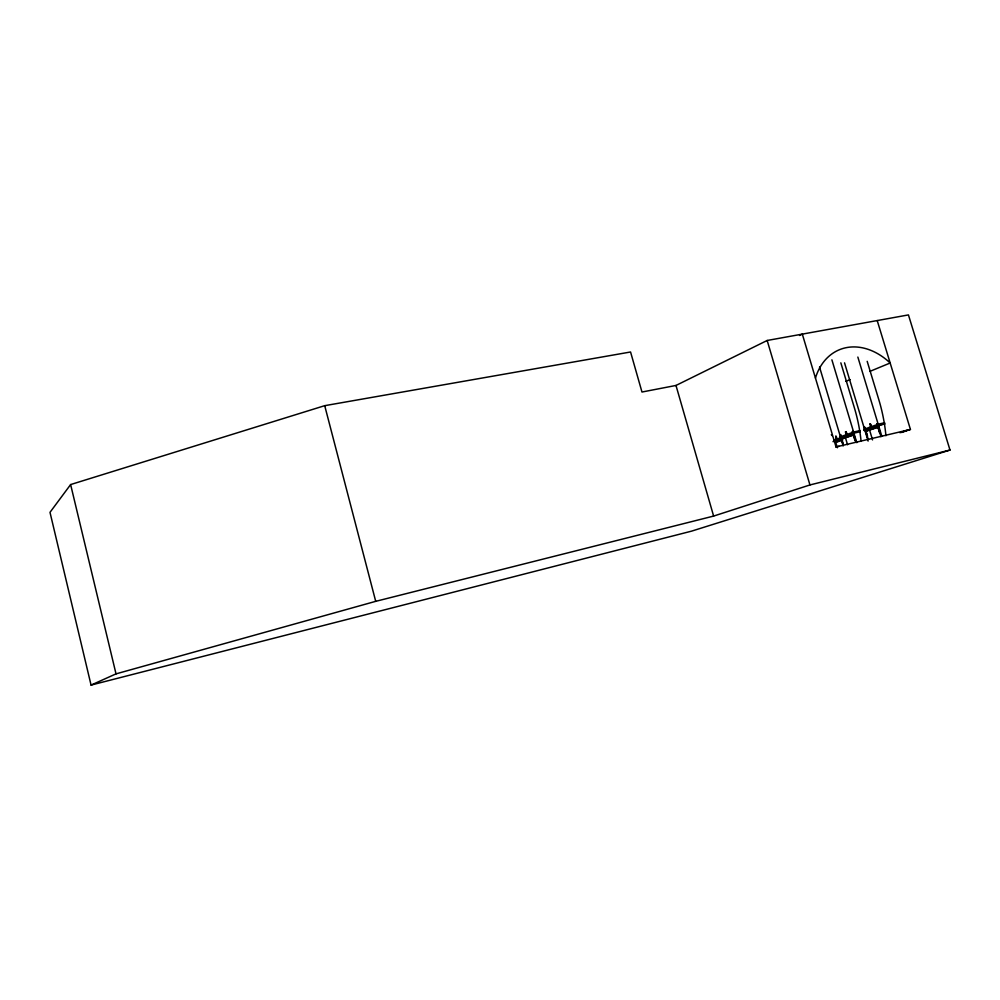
<?xml version="1.0" encoding="UTF-8"?>
<svg xmlns="http://www.w3.org/2000/svg" width="1000" height="1000" viewBox="0 0 1000 1000"><rect width="100%" height="100%" fill="white"/><g stroke="black" fill="none" stroke-linecap="round" stroke-linejoin="round"><path stroke-width="1.5" d="M70.625 484.562L50 512.337L91.062 685.088L691.587 531.138L950 450.037L908.438 314.913L767.175 340.475L675.987 385.45L641.975 392.025L630.562 351.987L324.712 405.675L70.625 484.562L116.013 673.875L91.062 685.088M799.513 335.462L802.312 334.113L836.038 446.938L910.438 429.45L877.212 320.562M845.75 381.4L850.05 379.613M870.1 371.3L890.163 363A64.887 48.75 67.5 0 0 815.45 378.075M845.537 431.775L846.1 434.787L845.537 431.775L847.225 434.4L846.087 431.6M835.725 436.375L836.263 439.312L835.875 436.337M842.95 444.038L840.487 434.637L841.963 438.85L853.475 434.725L852.513 431.525L855.275 440.688M870.225 423.837L871.538 426.625L870.387 423.8M852.312 431.575L855.062 440.737M864.438 426.987L867.275 436.388L864.237 427.038L866.075 431.188L878.025 426.912L877.038 423.675L880.987 436.725M840.438 438.062L839.638 437.075L853.913 431.975M876.838 423.725L879.65 433M833.612 440.3L841.087 437.6M861.112 441.388A149.15 118.488 66.9 0 0 859.912 432.125L859.4 429.038A149.15 118.488 66.9 0 0 854.325 407.612L840.837 362.837M864.5 430.4L863.7 429.387L878.475 424.125M839.975 438.162L854.25 433.088M881.838 436.312L878.525 425.363L884.737 423.9L883.962 421.175A151.175 118.75 66.9 0 0 878.763 399.5L867.188 361.337M833 441.65L841.05 438.812M864.038 430.5L878.825 425.25M841.762 438.9L854.188 434.925M835.062 442.275L842.038 439.787M842.775 439.963L835.788 442.463L837.362 447.75M865.875 431.225L878.962 427.038M836.075 447.275L839 446.238M867.075 436.438L868.5 439.2M899.975 432.725L907.312 430.188M901.637 432.488L910.438 429.45M116.013 673.875L375.712 601.337L713.625 516.075L809.95 484.95L950 450.037M855.638 440.55L852.887 431.388M880.225 432.812L877.425 423.537M867.613 436.262L864.575 426.912M859.963 430.588L853.438 432.088L853.763 433.2L860.15 431.725M837.2 438.975L836.1 436.238M831.3 434.663L832.15 435.7M884.55 422.738L878 424.237L878.35 425.363L884.737 423.9M870.537 426.987L869.987 423.95M857.85 357.062L878.175 424.237M869.663 430.363L872.55 439.925M844.525 362.837L864.525 429.162M864.85 430.275L868.112 441.087M831.888 359.825L853.625 432.088M853.95 433.2L856.8 442.663M845.537 438.025L847.562 444.775M840.487 434.637L843.15 443.988M819.525 367L840.45 436.838M840.775 437.938L843.175 445.95M767.175 340.475L809.95 484.95M675.987 385.45L713.625 516.075M324.712 405.675L375.712 601.337M884.438 424L884.488 424.3A151.175 118.75 66.9 0 1 885.938 435.75"/></g></svg>
